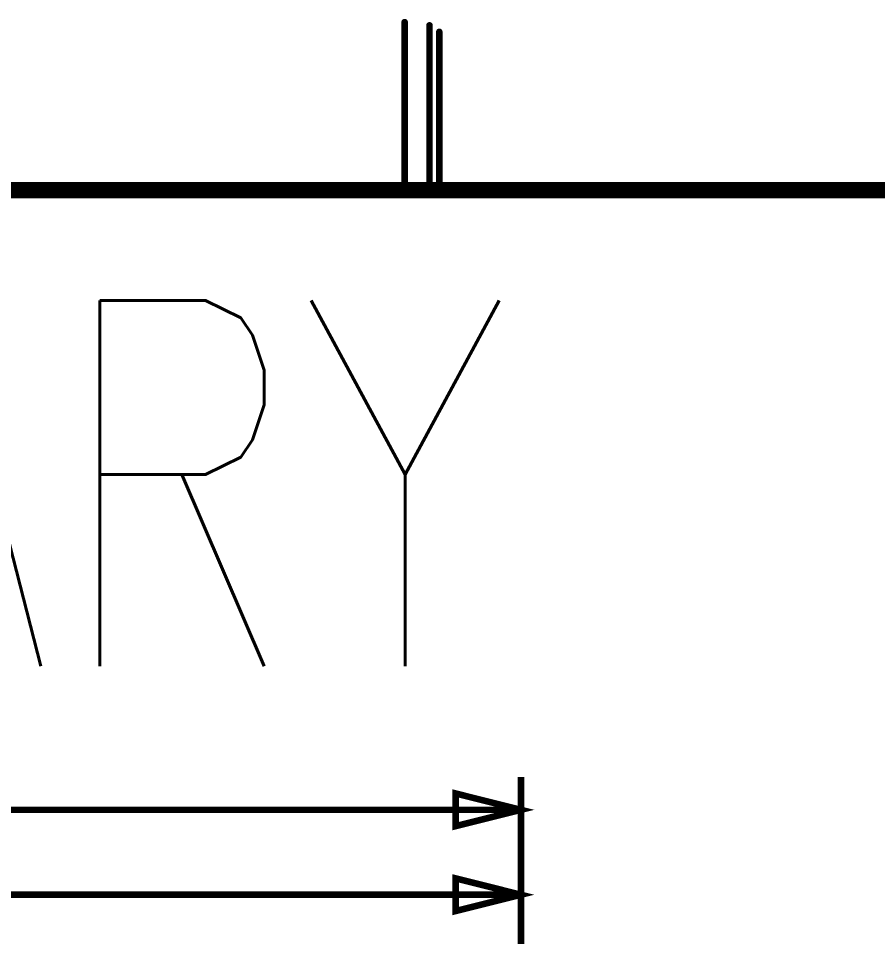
# Model space of a CAD drawing. Extents: x -4539 to 5978, y -4736 to 3041.
# Drawn here: x 1892 to 3207, y 1600 to 3041 of the extents above; entities that cross this region are included whole.
import ezdxf

# ---------------------------------------------------------------- set-up
doc = ezdxf.new("R2010")
doc.units = 0
doc.linetypes.add('TRMIDX_2048', pattern=[2, 1, 1])
doc.layers.get('0').update_dxf_attribs({"color": 254, "linetype": 'CONTINUOUS'})
for name, color, linetype in [('2D_LINE_24', 2, 'CONTINUOUS'), ('2D_LINE_27', 3, 'CONTINUOUS'), ('2D_LINE_30', 43, 'CONTINUOUS'), ('DIMENSION2_24', 254, 'CONTINUOUS'), ('DIMENSION4_24', 254, 'CONTINUOUS'), ('DIMENSION6_24', 254, 'CONTINUOUS'), ('TEXT_00', 1, 'CONTINUOUS')]:
    doc.layers.add(name, color=color, linetype=linetype)
doc.styles.add('W50', font='simplex', dxfattribs={"width": 0.75})

# ---------------------------------------------------------------- blocks, each defined once
blk = doc.blocks.new('D_1dfeghi_11')
at = {"layer": 'DIMENSION2_24', "linetype": 'TRMIDX_2048', "const_width": 10}
blk.add_lwpolyline([(2661.4, 255.2), (1505, 255.2)], dxfattribs=at)
at = {"layer": 'DIMENSION4_24', "linetype": 'TRMIDX_2048', "const_width": 10}
blk.add_lwpolyline([(2661.4, 255.2), (2561.4, 230.2), (2561.4, 280.2)], close=True, dxfattribs=at)
at = {"layer": 'DIMENSION6_24', "linetype": 'TRMIDX_2048', "const_width": 10}
blk.add_lwpolyline([(2661.4, 50), (2661.4, 305.2)], dxfattribs=at)
blk = doc.blocks.new('D_1dfeghi_12')
at = {"layer": 'DIMENSION2_24', "linetype": 'TRMIDX_2048', "const_width": 10}
blk.add_lwpolyline([(2661.4, 125.2), (1540.3, 125.2)], dxfattribs=at)
at = {"layer": 'DIMENSION4_24', "linetype": 'TRMIDX_2048', "const_width": 10}
blk.add_lwpolyline([(2661.4, 125.2), (2561.4, 100.2), (2561.4, 150.2)], close=True, dxfattribs=at)
at = {"layer": 'DIMENSION6_24', "linetype": 'TRMIDX_2048', "const_width": 10}
blk.add_lwpolyline([(2661.4, 50), (2661.4, 175.2)], dxfattribs=at)
blk = doc.blocks.new('SMOOTH_10')
at = {"const_width": 5}
blk.add_lwpolyline([(-2.5, 0, 1), (2.5, 0, 1)], format="xyb", close=True, dxfattribs=at)
blk = doc.blocks.new('DRAWING_22')
at = {"layer": '2D_LINE_27', "const_width": 10}
blk.add_lwpolyline([(-3154.8, 7750), (-3154.8, 7500)], dxfattribs=at)
blk.add_lwpolyline([(0, 0), (0, 7500), (-9925, 7500), (-9925, 0)], close=True, dxfattribs=at)
at = {"layer": '2D_LINE_27'}
for p in [(-3154.8, 7750), (-3154.8, 7500)]:
    blk.add_blockref('SMOOTH_10', p, dxfattribs=at)
blk = doc.blocks.new('DRAWING_23')
at = {"layer": '2D_LINE_30', "const_width": 10}
blk.add_lwpolyline([(6719.8, 7750), (6719.8, 7500)], dxfattribs=at)
blk.add_lwpolyline([(0, 0), (0, 7500), (9925, 7500), (9925, 0)], close=True, dxfattribs=at)
at = {"layer": '2D_LINE_30'}
for p in [(6719.8, 7750), (6719.8, 7500)]:
    blk.add_blockref('SMOOTH_10', p, dxfattribs=at)
blk = doc.blocks.new('DRAWING_29')
at = {"layer": '2D_LINE_24', "const_width": 10}
blk.add_lwpolyline([(0, 0), (0, 7500), (-9925, 7500), (-9925, 0)], close=True, dxfattribs=at)
blk = doc.blocks.new('DRAWING_157')
at = {"layer": '2D_LINE_24', "const_width": 10}
blk.add_lwpolyline([(-3154.8, 7750), (-3154.8, 7500)], dxfattribs=at)
at = {"layer": '2D_LINE_24'}
for p in [(-3154.8, 7750), (-3154.8, 7500)]:
    blk.add_blockref('SMOOTH_10', p, dxfattribs=at)

msp = doc.modelspace()

# ---------------------------------------------------------------- block references
for name, p in [('DRAWING_23', (-4236.6, -4714)), ('DRAWING_157', (5676.1, -4718.9)), ('DRAWING_22', (5691.1, -4728.9)), ('DRAWING_29', (5676.1, -4718.9)), ('D_1dfeghi_11', (0, 1574.8)), ('D_1dfeghi_12', (0, 1574.8))]:
    msp.add_blockref(name, p)

# ---------------------------------------------------------------- texts
at = {"layer": 'TEXT_00', "style": 'W50', "width": 0.75}
msp.add_text('PRELIMINARY  ', height=560, dxfattribs=at).set_placement((-900, 2050))

doc.saveas('drawing.dxf')
